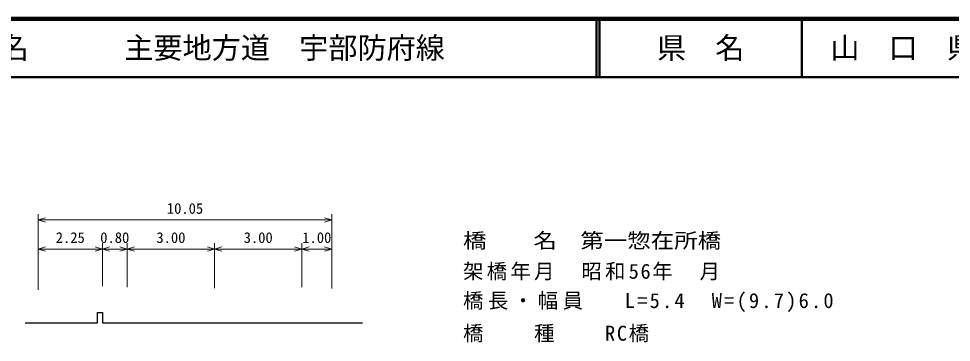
# Model space of a CAD drawing. Units: millimetres, scale not verified. Extents: x 40000 to 680000, y 20000 to 380000.
# Drawn here: x 198604 to 358640, y 324520 to 380000 of the extents above; entities that cross this region are included whole.
import ezdxf
from ezdxf.enums import TextEntityAlignment as Align

# ---------------------------------------------------------------- set-up
doc = ezdxf.new("R2010")
doc.units = ezdxf.units.MM
doc.header["$LTSCALE"] = 1000
for name, color, linetype, lineweight in [('M-BGD', 7, 'Continuous', 25), ('M-STR-HTXT', 7, 'Continuous', 13), ('M-TTL', 2, 'Continuous', 140), ('M-TTL-LINE', 7, 'Continuous', 50)]:
    doc.layers.add(name, color=color, linetype=linetype, lineweight=lineweight)
doc.layers.add('M-TTL-TXT', color=7, linetype='Continuous')
doc.styles.add('ＭＳ ゴシック', font='')
doc.styles.get('ＭＳ ゴシック').set_extended_font_data('MS Gothic')

msp = doc.modelspace()

# ---------------------------------------------------------------- linework, layer by layer
at = {"layer": 'M-BGD'}
msp.add_lwpolyline([(199750, 327846), (212121, 327846), (212121, 329636), (212964, 329636), (212964, 327846), (257605, 327846)], dxfattribs=at)
at = {"layer": 'M-STR-HTXT'}
for p, q in [((201961, 333505), (201961, 346507)), ((201961, 345507), (203211, 345882)), ((252340, 345507), (251090, 345882)), ((252340, 333742), (252340, 346507)), ((201961, 345507), (252340, 345507)), ((201961, 345507), (203211, 345132)), ((252340, 345507), (251090, 345132)), ((201961, 340507), (203211, 340882)), ((212964, 340507), (211714, 340882)), ((212964, 334137), (212964, 341507)), ((212964, 340507), (214214, 340882)), ((217228, 340507), (215978, 340882)), ((217228, 333979), (217228, 341507)), ((217228, 340507), (218478, 340882)), ((232231, 340507), (230981, 340882)), ((232231, 333821), (232231, 341507)), ((232231, 340507), (233481, 340882)), ((247181, 340507), (245931, 340882)), ((247181, 333979), (247181, 341507)), ((247181, 340507), (248431, 340882)), ((252340, 340507), (251090, 340882)), ((201961, 340507), (212964, 340507)), ((201961, 340507), (203211, 340132)), ((212964, 340507), (211714, 340132)), ((212964, 340507), (217228, 340507)), ((212964, 340507), (214214, 340132)), ((217228, 340507), (215978, 340132)), ((217228, 340507), (232231, 340507)), ((217228, 340507), (218478, 340132)), ((232231, 340507), (230981, 340132)), ((232231, 340507), (247181, 340507)), ((232231, 340507), (233481, 340132)), ((247181, 340507), (245931, 340132)), ((247181, 340507), (252340, 340507)), ((247181, 340507), (248431, 340132)), ((252340, 340507), (251090, 340132))]:
    msp.add_line(p, q, dxfattribs=at)
at = {"layer": 'M-TTL'}
msp.add_line((680000, 380000), (40000, 380000), dxfattribs=at)
at = {"layer": 'M-TTL-LINE'}
for p, q in [((297750, 380000), (297750, 370000)), ((298250, 380000), (298250, 370000)), ((333000, 380000), (333000, 370000)), ((40000, 370000), (680000, 370000))]:
    msp.add_line(p, q, dxfattribs=at)

# ---------------------------------------------------------------- texts
at = {"layer": 'M-STR-HTXT', "style": 'ＭＳ ゴシック'}
for s, p in [('10.05', (227151, 346007)), ('2.25', (207463, 341007)), ('0.80', (215096, 341007)), ('3.00', (224729, 341007)), ('3.00', (239706, 341007)), ('1.00', (249761, 341007))]:
    msp.add_text(s, height=1833, dxfattribs=at).set_placement(p, align=Align.BOTTOM_CENTER)
at = {"layer": 'M-STR-HTXT', "style": 'ＭＳ ゴシック', "width": 1.15}
msp.add_text('橋\u3000\u3000名\u3000第一惣在所橋', height=2566, dxfattribs=at).set_placement((274857, 339902), align=Align.BOTTOM_LEFT)
at = {"layer": 'M-STR-HTXT', "char_height": 2566, "attachment_point": 7, "style": 'ＭＳ ゴシック'}
for s, insert in [('\\T1.16;架橋年月\u3000昭和56年\u3000月', (274857, 335135)), ('\\T1.22;橋長・幅員\u3000\\~L=5.4\u3000W=(9.7)6.0', (274857, 329711)), ('\\T1.16;橋\u3000\u3000種\u3000\u3000RC橋', (274857, 324520))]:
    msp.add_mtext(s, dxfattribs=dict(at, insert=insert))
at = {"layer": 'M-TTL-TXT', "style": 'ＭＳ ゴシック'}
for s, p in [('路 線 名', (180380, 375000)), ('主要地方道\u3000宇部防府線', (216734, 375000))]:
    msp.add_text(s, height=3666, dxfattribs=at).set_placement(p, align=Align.MIDDLE_LEFT)
for s, p in [('県\u3000名', (315625, 375000)), ('山\u3000口\u3000県', (350375, 375000))]:
    msp.add_text(s, height=3666, dxfattribs=at).set_placement(p, align=Align.MIDDLE_CENTER)

doc.saveas('drawing.dxf')
